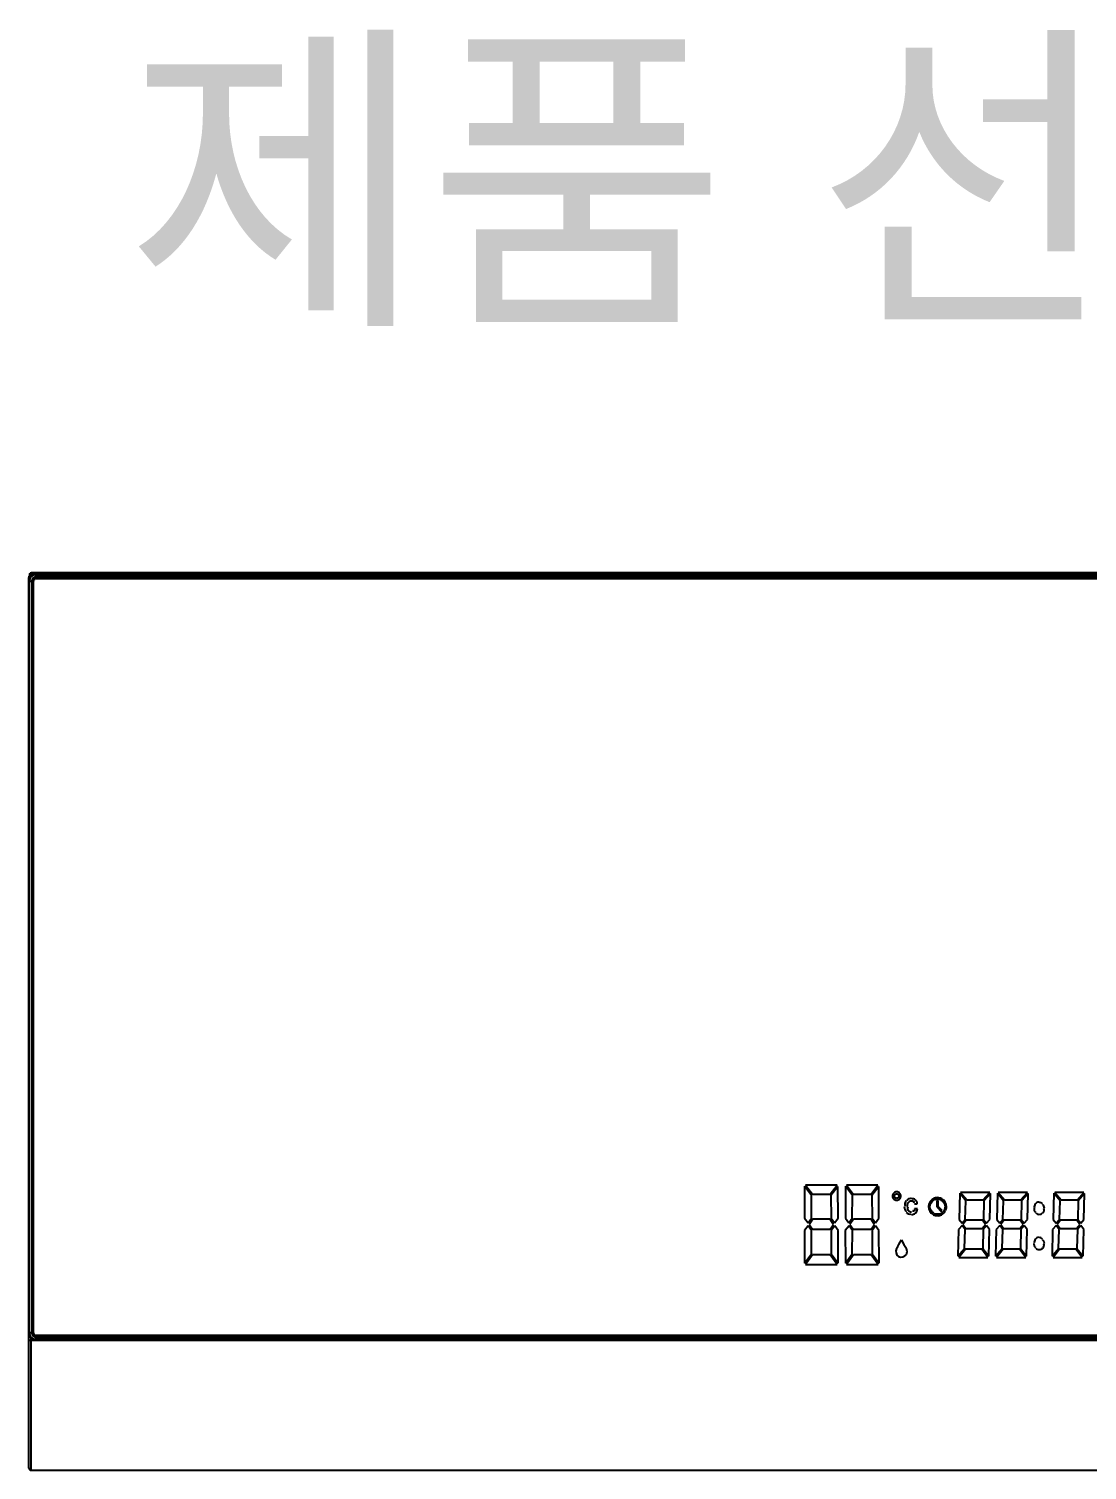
# Model space of a CAD drawing. Header units: millimetres. Extents: x 13495 to 14291, y -4366 to -3315.
# Drawn here: x 13782.27 to 13818.88, y -3559.99 to -3510.14 of the extents above; entities that cross this region are included whole.
import ezdxf

# ---------------------------------------------------------------- set-up
doc = ezdxf.new("R2010")
doc.units = ezdxf.units.MM
doc.header["$LTSCALE"] = 0.1
doc.layers.add('1', color=7, linetype='Continuous')
doc.layers.add('DIM', color=3, linetype='Continuous', lineweight=9)
doc.styles.get("Standard").update_dxf_attribs({"font": 'arial.ttf'})

msp = doc.modelspace()

# ---------------------------------------------------------------- linework, layer by layer
at = {"layer": '1', "color": 7, "linetype": 'Continuous'}
for p, q in [((13854.88, -3528.946), (13782.398, -3528.946)), ((13854.88, -3528.988), (13782.398, -3528.988)), ((13782.523, -3529.144), (13782.523, -3528.988)), ((13782.523, -3529.01), (13854.88, -3529.01)), ((13782.273, -3529.062), (13782.272, -3529.087)), ((13782.273, -3559.913), (13782.273, -3529.113)), ((13782.273, -3529.113), (13782.312, -3529.113)), ((13782.273, -3529.238), (13782.429, -3529.238)), ((13782.295, -3555.238), (13782.295, -3529.238)), ((13782.376, -3529.238), (13782.376, -3555.238)), ((13782.429, -3555.238), (13782.429, -3529.238)), ((13782.429, -3555.238), (13782.429, -3529.238)), ((13854.88, -3529.091), (13782.523, -3529.091)), ((13782.523, -3529.144), (13854.88, -3529.144)), ((13782.523, -3529.144), (13854.88, -3529.144)), ((13809.105, -3550.161), (13809.11, -3551.275)), ((13809.348, -3550.489), (13809.105, -3550.161)), ((13809.138, -3550.129), (13809.38, -3550.44)), ((13810.234, -3550.129), (13809.138, -3550.129)), ((13809.38, -3550.44), (13809.993, -3550.44)), ((13809.993, -3550.44), (13810.234, -3550.129)), ((13810.26, -3550.178), (13810.019, -3550.489)), ((13810.264, -3551.275), (13810.26, -3550.178)), ((13810.518, -3550.161), (13810.524, -3551.275)), ((13810.761, -3550.489), (13810.518, -3550.161)), ((13810.552, -3550.129), (13810.793, -3550.44)), ((13811.647, -3550.129), (13810.552, -3550.129)), ((13810.793, -3550.44), (13811.406, -3550.44)), ((13811.406, -3550.44), (13811.647, -3550.129)), ((13811.673, -3550.178), (13811.432, -3550.489)), ((13811.678, -3551.275), (13811.673, -3550.178)), ((13814.473, -3550.406), (13814.451, -3551.316)), ((13814.689, -3550.673), (13814.473, -3550.406)), ((13814.505, -3550.379), (13814.72, -3550.633)), ((13815.515, -3550.379), (13814.505, -3550.379)), ((13815.285, -3550.633), (13815.515, -3550.379)), ((13815.538, -3550.419), (13815.308, -3550.673)), ((13815.515, -3551.316), (13815.538, -3550.419)), ((13815.777, -3550.406), (13815.754, -3551.316)), ((13815.992, -3550.673), (13815.777, -3550.406)), ((13815.808, -3550.379), (13816.024, -3550.633)), ((13816.818, -3550.379), (13815.808, -3550.379)), ((13816.588, -3550.633), (13816.818, -3550.379)), ((13816.841, -3550.419), (13816.611, -3550.673)), ((13816.818, -3551.316), (13816.841, -3550.419)), ((13817.732, -3550.406), (13817.709, -3551.316)), ((13817.947, -3550.673), (13817.732, -3550.406)), ((13817.763, -3550.379), (13817.978, -3550.633)), ((13818.773, -3550.379), (13817.763, -3550.379)), ((13818.543, -3550.633), (13818.773, -3550.379)), ((13818.796, -3550.419), (13818.566, -3550.673)), ((13818.773, -3551.316), (13818.796, -3550.419)), ((13809.346, -3551.275), (13809.348, -3550.489)), ((13810.019, -3550.489), (13810.029, -3551.275)), ((13810.759, -3551.275), (13810.761, -3550.489)), ((13811.432, -3550.489), (13811.442, -3551.275)), ((13812.906, -3550.774), (13813.005, -3550.774)), ((13813.011, -3550.951), (13812.909, -3550.951)), ((13813.68, -3550.669), (13813.68, -3550.884)), ((13813.73, -3550.669), (13813.68, -3550.669)), ((13813.68, -3550.884), (13813.832, -3551.036)), ((13813.73, -3550.864), (13813.73, -3550.669)), ((13813.867, -3551.001), (13813.73, -3550.864)), ((13814.668, -3551.316), (13814.689, -3550.673)), ((13814.72, -3550.633), (13815.285, -3550.633)), ((13815.308, -3550.673), (13815.298, -3551.316)), ((13815.971, -3551.316), (13815.992, -3550.673)), ((13816.024, -3550.633), (13816.588, -3550.633)), ((13816.611, -3550.673), (13816.601, -3551.316)), ((13817.926, -3551.316), (13817.947, -3550.673)), ((13817.978, -3550.633), (13818.543, -3550.633)), ((13818.566, -3550.673), (13818.556, -3551.316)), ((13809.11, -3551.275), (13809.226, -3551.438)), ((13809.226, -3551.438), (13809.346, -3551.275)), ((13809.383, -3551.307), (13809.264, -3551.487)), ((13809.995, -3551.307), (13809.383, -3551.307)), ((13810.112, -3551.487), (13809.995, -3551.307)), ((13810.029, -3551.275), (13810.144, -3551.438)), ((13810.144, -3551.438), (13810.264, -3551.275)), ((13810.524, -3551.275), (13810.639, -3551.438)), ((13810.639, -3551.438), (13810.759, -3551.275)), ((13810.796, -3551.307), (13810.677, -3551.487)), ((13811.409, -3551.307), (13810.796, -3551.307)), ((13811.525, -3551.487), (13811.409, -3551.307)), ((13811.442, -3551.275), (13811.558, -3551.438)), ((13811.558, -3551.438), (13811.678, -3551.275)), ((13813.832, -3551.036), (13813.867, -3551.001)), ((13814.451, -3551.316), (13814.553, -3551.45)), ((13814.553, -3551.45), (13814.668, -3551.316)), ((13814.702, -3551.343), (13814.587, -3551.49)), ((13815.266, -3551.343), (13814.702, -3551.343)), ((13815.369, -3551.49), (13815.266, -3551.343)), ((13815.298, -3551.316), (13815.4, -3551.45)), ((13815.4, -3551.45), (13815.515, -3551.316)), ((13815.754, -3551.316), (13815.857, -3551.45)), ((13815.857, -3551.45), (13815.971, -3551.316)), ((13816.005, -3551.343), (13815.891, -3551.49)), ((13816.57, -3551.343), (13816.005, -3551.343)), ((13816.672, -3551.49), (13816.57, -3551.343)), ((13816.601, -3551.316), (13816.704, -3551.45)), ((13816.704, -3551.45), (13816.818, -3551.316)), ((13817.709, -3551.316), (13817.811, -3551.45)), ((13817.811, -3551.45), (13817.926, -3551.316)), ((13817.96, -3551.343), (13817.845, -3551.49)), ((13818.524, -3551.343), (13817.96, -3551.343)), ((13818.627, -3551.49), (13818.524, -3551.343)), ((13818.556, -3551.316), (13818.659, -3551.45)), ((13818.659, -3551.45), (13818.773, -3551.316)), ((13809.231, -3551.536), (13809.1, -3551.7)), ((13809.1, -3551.7), (13809.106, -3552.83)), ((13809.347, -3551.7), (13809.231, -3551.536)), ((13809.264, -3551.487), (13809.379, -3551.651)), ((13809.346, -3552.502), (13809.347, -3551.7)), ((13809.379, -3551.651), (13809.992, -3551.651)), ((13809.992, -3551.651), (13810.112, -3551.487)), ((13810.03, -3551.7), (13810.029, -3552.502)), ((13810.15, -3551.536), (13810.03, -3551.7)), ((13810.265, -3551.7), (13810.15, -3551.536)), ((13810.272, -3552.83), (13810.265, -3551.7)), ((13810.645, -3551.536), (13810.513, -3551.7)), ((13810.513, -3551.7), (13810.519, -3552.83)), ((13810.76, -3551.7), (13810.645, -3551.536)), ((13810.677, -3551.487), (13810.793, -3551.651)), ((13810.759, -3552.502), (13810.76, -3551.7)), ((13810.793, -3551.651), (13811.405, -3551.651)), ((13811.405, -3551.651), (13811.525, -3551.487)), ((13811.443, -3551.7), (13811.442, -3552.502)), ((13811.563, -3551.536), (13811.443, -3551.7)), ((13811.679, -3551.7), (13811.563, -3551.536)), ((13811.685, -3552.83), (13811.679, -3551.7)), ((13814.43, -3551.664), (13814.408, -3552.589)), ((13814.556, -3551.531), (13814.43, -3551.664)), ((13814.659, -3551.664), (13814.556, -3551.531)), ((13814.587, -3551.49), (13814.69, -3551.624)), ((13814.638, -3552.321), (13814.659, -3551.664)), ((13814.69, -3551.624), (13815.254, -3551.624)), ((13815.254, -3551.624), (13815.369, -3551.49)), ((13815.288, -3551.664), (13815.268, -3552.321)), ((13815.403, -3551.531), (13815.288, -3551.664)), ((13815.506, -3551.664), (13815.403, -3551.531)), ((13815.484, -3552.589), (13815.506, -3551.664)), ((13815.734, -3551.664), (13815.712, -3552.589)), ((13815.859, -3551.531), (13815.734, -3551.664)), ((13815.962, -3551.664), (13815.859, -3551.531)), ((13815.891, -3551.49), (13815.993, -3551.624)), ((13815.941, -3552.321), (13815.962, -3551.664)), ((13815.993, -3551.624), (13816.558, -3551.624)), ((13816.558, -3551.624), (13816.672, -3551.49)), ((13816.592, -3551.664), (13816.571, -3552.321)), ((13816.706, -3551.531), (13816.592, -3551.664)), ((13816.809, -3551.664), (13816.706, -3551.531)), ((13816.787, -3552.589), (13816.809, -3551.664)), ((13817.689, -3551.664), (13817.667, -3552.589)), ((13817.814, -3551.531), (13817.689, -3551.664)), ((13817.917, -3551.664), (13817.814, -3551.531)), ((13817.845, -3551.49), (13817.948, -3551.624)), ((13817.896, -3552.321), (13817.917, -3551.664)), ((13817.948, -3551.624), (13818.513, -3551.624)), ((13818.513, -3551.624), (13818.627, -3551.49)), ((13818.547, -3551.664), (13818.526, -3552.321)), ((13818.661, -3551.531), (13818.547, -3551.664)), ((13818.764, -3551.664), (13818.661, -3551.531)), ((13818.742, -3552.589), (13818.764, -3551.664)), ((13814.408, -3552.589), (13814.638, -3552.321)), ((13814.672, -3552.347), (13814.442, -3552.629)), ((13815.236, -3552.347), (13814.672, -3552.347)), ((13815.452, -3552.629), (13815.236, -3552.347)), ((13815.268, -3552.321), (13815.484, -3552.589)), ((13815.712, -3552.589), (13815.941, -3552.321)), ((13815.975, -3552.347), (13815.746, -3552.629)), ((13816.54, -3552.347), (13815.975, -3552.347)), ((13816.756, -3552.629), (13816.54, -3552.347)), ((13816.571, -3552.321), (13816.787, -3552.589)), ((13817.667, -3552.589), (13817.896, -3552.321)), ((13817.93, -3552.347), (13817.701, -3552.629)), ((13818.494, -3552.347), (13817.93, -3552.347)), ((13818.711, -3552.629), (13818.494, -3552.347)), ((13818.526, -3552.321), (13818.742, -3552.589)), ((13809.106, -3552.83), (13809.346, -3552.502)), ((13809.383, -3552.535), (13809.144, -3552.879)), ((13809.144, -3552.879), (13810.239, -3552.879)), ((13809.996, -3552.535), (13809.383, -3552.535)), ((13810.239, -3552.879), (13809.996, -3552.535)), ((13810.029, -3552.502), (13810.272, -3552.83)), ((13810.519, -3552.83), (13810.759, -3552.502)), ((13810.796, -3552.535), (13810.557, -3552.879)), ((13810.557, -3552.879), (13811.652, -3552.879)), ((13811.409, -3552.535), (13810.796, -3552.535)), ((13811.652, -3552.879), (13811.409, -3552.535)), ((13811.442, -3552.502), (13811.685, -3552.83)), ((13814.442, -3552.629), (13815.452, -3552.629)), ((13815.746, -3552.629), (13816.756, -3552.629)), ((13817.701, -3552.629), (13818.711, -3552.629)), ((13782.429, -3555.238), (13782.273, -3555.238)), ((13782.348, -3559.988), (13782.348, -3555.416)), ((13782.523, -3555.488), (13782.523, -3555.332)), ((13854.88, -3555.332), (13782.523, -3555.332)), ((13854.88, -3555.332), (13782.523, -3555.332)), ((13782.523, -3555.385), (13854.88, -3555.385)), ((13782.273, -3555.488), (13854.88, -3555.488)), ((13854.88, -3555.466), (13782.523, -3555.466)), ((13782.348, -3559.988), (13845.148, -3559.988))]:
    msp.add_line(p, q, dxfattribs=at)
for points in [[(13812.216, -3550.508), (13812.218, -3550.488), (13812.226, -3550.469), (13812.238, -3550.452)], [(13812.238, -3550.452), (13812.255, -3550.44), (13812.274, -3550.432), (13812.294, -3550.429)], [(13812.294, -3550.429), (13812.314, -3550.432), (13812.333, -3550.44), (13812.349, -3550.452)], [(13812.349, -3550.452), (13812.362, -3550.469), (13812.37, -3550.488), (13812.372, -3550.508)], [(13812.239, -3550.563), (13812.226, -3550.547), (13812.218, -3550.528), (13812.216, -3550.508)], [(13812.294, -3550.586), (13812.274, -3550.583), (13812.255, -3550.576), (13812.239, -3550.563)], [(13812.349, -3550.563), (13812.333, -3550.575), (13812.314, -3550.583), (13812.294, -3550.586)], [(13812.372, -3550.508), (13812.37, -3550.528), (13812.362, -3550.547), (13812.349, -3550.563)]]:
    msp.add_lwpolyline(points, dxfattribs=at)
for centre, radius, start, end in [((13782.523, -3529.238), 0.25, 90, 180), ((13782.398, -3529.113), 0.125, 89.9899, 180), ((13782.523, -3529.238), 0.228, 90, 180), ((13782.523, -3529.238), 0.147, 90, 180), ((13782.523, -3529.238), 0.0939, 90, 180), ((13813.706, -3550.876), 0.265, 110.1959, 122.0397), ((13813.704, -3550.872), 0.31, 102.6417, 110.3443), ((13813.705, -3550.873), 0.261, 69.1828, 77.9049), ((13813.703, -3550.876), 0.265, 61.0319, 69.1946), ((13813.706, -3550.871), 0.266, 240.5762, 248.6558), ((13813.704, -3550.875), 0.261, 248.6445, 257.3038), ((13813.705, -3550.876), 0.261, 282.6888, 289.4564), ((13813.703, -3550.871), 0.265, 289.4591, 301.3035), ((13813.704, -3550.873), 0.263, 301.2806, 315.563), ((13813.708, -3550.876), 0.309, 316.3031, 325.2473), ((13813.718, -3550.883), 0.297, 325.2365, 334.1472), ((13804.906, -3547.907), 8.601, 329.0821, 331.3844), ((13820.008, -3547.907), 8.601, 208.6156, 210.9179), ((13782.523, -3555.238), 0.25, 180, 270), ((13782.523, -3555.238), 0.228, 180, 270), ((13782.523, -3555.238), 0.147, 180, 270), ((13782.523, -3555.238), 0.0939, 180, 270), ((13782.348, -3559.913), 0.075, 180, 270)]:
    msp.add_arc(centre, radius, start, end, dxfattribs=at)
for points in [[(13782.398, -3528.946), (13782.356, -3528.946), (13782.289, -3528.968), (13782.29, -3529.01)], [(13812.192, -3550.405), (13812.166, -3550.431), (13812.15, -3550.471), (13812.15, -3550.508)], [(13812.292, -3550.363), (13812.256, -3550.364), (13812.218, -3550.379), (13812.192, -3550.405)], [(13812.396, -3550.406), (13812.369, -3550.38), (13812.33, -3550.363), (13812.292, -3550.363)], [(13812.439, -3550.506), (13812.438, -3550.47), (13812.422, -3550.431), (13812.396, -3550.406)], [(13812.15, -3550.508), (13812.15, -3550.545), (13812.166, -3550.584), (13812.192, -3550.61)], [(13812.192, -3550.61), (13812.218, -3550.636), (13812.257, -3550.652), (13812.294, -3550.652)], [(13812.294, -3550.652), (13812.331, -3550.652), (13812.37, -3550.636), (13812.396, -3550.61)], [(13812.396, -3550.61), (13812.423, -3550.584), (13812.438, -3550.543), (13812.439, -3550.506)], [(13812.623, -3550.668), (13812.582, -3550.716), (13812.55, -3550.801), (13812.585, -3550.853)], [(13812.558, -3550.871), (13812.558, -3550.934), (13812.571, -3551.026), (13812.631, -3551.046)], [(13812.701, -3551.019), (13812.676, -3550.978), (13812.661, -3550.918), (13812.685, -3550.876)], [(13812.94, -3550.636), (13812.905, -3550.61), (13812.849, -3550.589), (13812.812, -3550.612)], [(13813.005, -3550.774), (13813.001, -3550.729), (13812.982, -3550.662), (13812.938, -3550.657)], [(13813.596, -3550.581), (13813.485, -3550.622), (13813.396, -3550.755), (13813.392, -3550.874)], [(13813.392, -3550.874), (13813.395, -3550.979), (13813.46, -3551.095), (13813.552, -3551.147)], [(13813.442, -3550.874), (13813.444, -3550.789), (13813.493, -3550.696), (13813.565, -3550.651)], [(13813.575, -3551.102), (13813.499, -3551.059), (13813.445, -3550.962), (13813.442, -3550.874)], [(13813.614, -3550.627), (13813.66, -3550.611), (13813.712, -3550.607), (13813.759, -3550.617)], [(13813.857, -3550.601), (13813.792, -3550.565), (13813.709, -3550.553), (13813.636, -3550.569)], [(13813.832, -3550.644), (13813.893, -3550.678), (13813.942, -3550.743), (13813.959, -3550.81)], [(13814.017, -3550.874), (13814.014, -3550.768), (13813.949, -3550.652), (13813.857, -3550.601)], [(13813.967, -3550.874), (13813.965, -3550.94), (13813.939, -3551.01), (13813.892, -3551.057)], [(13813.985, -3551.012), (13814.005, -3550.969), (13814.016, -3550.921), (13814.017, -3550.874)], [(13817.093, -3550.781), (13817.06, -3550.811), (13817.036, -3550.877), (13817.064, -3550.911)], [(13817.21, -3550.714), (13817.165, -3550.715), (13817.122, -3550.746), (13817.093, -3550.781)], [(13817.343, -3550.781), (13817.31, -3550.75), (13817.258, -3550.71), (13817.219, -3550.73)], [(13817.402, -3550.928), (13817.401, -3550.88), (13817.381, -3550.817), (13817.336, -3550.801)], [(13817.354, -3551.089), (13817.384, -3551.049), (13817.41, -3550.983), (13817.382, -3550.942)], [(13812.622, -3551.072), (13812.66, -3551.113), (13812.737, -3551.151), (13812.782, -3551.119)], [(13812.802, -3551.068), (13812.765, -3551.067), (13812.723, -3551.05), (13812.701, -3551.019)], [(13813.634, -3551.178), (13813.692, -3551.192), (13813.757, -3551.188), (13813.813, -3551.167)], [(13813.762, -3551.13), (13813.725, -3551.138), (13813.684, -3551.138), (13813.647, -3551.13)], [(13813.813, -3551.167), (13813.857, -3551.15), (13813.898, -3551.123), (13813.931, -3551.089)], [(13817.104, -3551.089), (13817.133, -3551.122), (13817.181, -3551.142), (13817.225, -3551.142)], [(13817.225, -3551.142), (13817.266, -3551.142), (13817.324, -3551.124), (13817.333, -3551.084)], [(13817.209, -3551.932), (13817.164, -3551.934), (13817.121, -3551.965), (13817.092, -3551.999)], [(13817.342, -3551.999), (13817.309, -3551.969), (13817.258, -3551.929), (13817.218, -3551.949)], [(13812.631, -3552.527), (13812.664, -3552.469), (13812.661, -3552.385), (13812.629, -3552.326)], [(13817.092, -3551.999), (13817.06, -3552.03), (13817.035, -3552.095), (13817.064, -3552.13)], [(13817.103, -3552.307), (13817.132, -3552.341), (13817.18, -3552.361), (13817.224, -3552.361)], [(13817.224, -3552.361), (13817.265, -3552.36), (13817.323, -3552.343), (13817.332, -3552.303)], [(13817.401, -3552.147), (13817.4, -3552.099), (13817.38, -3552.036), (13817.335, -3552.02)], [(13817.353, -3552.307), (13817.383, -3552.268), (13817.409, -3552.202), (13817.381, -3552.16)]]:
    msp.add_open_spline(points, degree=3, dxfattribs=at)
for points, knots in [([(13782.29, -3529.01), (13782.29, -3529.015), (13782.292, -3529.026), (13782.298, -3529.036), (13782.302, -3529.041)], [0, 0, 0, 0, 0.448484, 1, 1, 1, 1]), ([(13782.398, -3528.988), (13782.388, -3528.988), (13782.364, -3529.011), (13782.357, -3529.038), (13782.354, -3529.056)], [0, 0, 0, 0, 0.365448, 1, 1, 1, 1]), ([(13782.429, -3529.238), (13782.43, -3529.216), (13782.432, -3529.166), (13782.49, -3529.158), (13782.505, -3529.169)], [0, 0, 0, 0, 0.534784, 1, 1, 1, 1]), ([(13812.802, -3550.595), (13812.757, -3550.595), (13812.679, -3550.594), (13812.653, -3550.656), (13812.65, -3550.673)], [0, 0, 0, 0, 0.730658, 1, 1, 1, 1]), ([(13812.668, -3550.867), (13812.669, -3550.823), (13812.667, -3550.731), (13812.757, -3550.673), (13812.8, -3550.672)], [0, 0, 0, 0, 0.501837, 1, 1, 1, 1]), ([(13812.8, -3550.672), (13812.825, -3550.672), (13812.881, -3550.672), (13812.891, -3550.737), (13812.879, -3550.755)], [0, 0, 0, 0, 0.537523, 1, 1, 1, 1]), ([(13812.801, -3551.145), (13812.852, -3551.144), (13812.966, -3551.113), (13813.005, -3551.003), (13813.011, -3550.951)], [0, 0, 0, 0, 0.498354, 1, 1, 1, 1]), ([(13812.909, -3550.951), (13812.908, -3550.974), (13812.923, -3551.035), (13812.856, -3551.031), (13812.84, -3551.018)], [0, 0, 0, 0, 0.535234, 1, 1, 1, 1]), ([(13813.959, -3550.81), (13813.961, -3550.821), (13813.965, -3550.842), (13813.967, -3550.863), (13813.967, -3550.874)], [0, 0, 0, 0, 0.501128, 1, 1, 1, 1]), ([(13817.044, -3550.928), (13817.045, -3550.968), (13817.039, -3551.036), (13817.094, -3551.061), (13817.108, -3551.064)], [0, 0, 0, 0, 0.729496, 1, 1, 1, 1]), ([(13813.552, -3551.147), (13813.565, -3551.154), (13813.592, -3551.166), (13813.62, -3551.175), (13813.634, -3551.178)], [0, 0, 0, 0, 0.500085, 1, 1, 1, 1]), ([(13812.285, -3552.326), (13812.24, -3552.409), (13812.301, -3552.694), (13812.585, -3552.609), (13812.631, -3552.527)], [0, 0, 0, 0, 0.499974, 1, 1, 1, 1]), ([(13817.043, -3552.147), (13817.044, -3552.186), (13817.038, -3552.255), (13817.093, -3552.28), (13817.107, -3552.283)], [0, 0, 0, 0, 0.729496, 1, 1, 1, 1]), ([(13782.523, -3555.332), (13782.501, -3555.331), (13782.451, -3555.33), (13782.443, -3555.272), (13782.454, -3555.256)], [0, 0, 0, 0, 0.534784, 1, 1, 1, 1])]:
    msp.add_open_spline(points, degree=3, knots=knots, dxfattribs=at)

# ---------------------------------------------------------------- texts
at = {"layer": 'DIM', "insert": (13967.237, -3534.246), "char_height": 8.29406, "attachment_point": 9}
msp.add_mtext('{\\fGulim|b0|i0|c129|p50;제품 선반 높이는 설치 환경을 고려하여 \\P조정 하시기 바랍니다}', dxfattribs=at)

doc.saveas('drawing.dxf')
